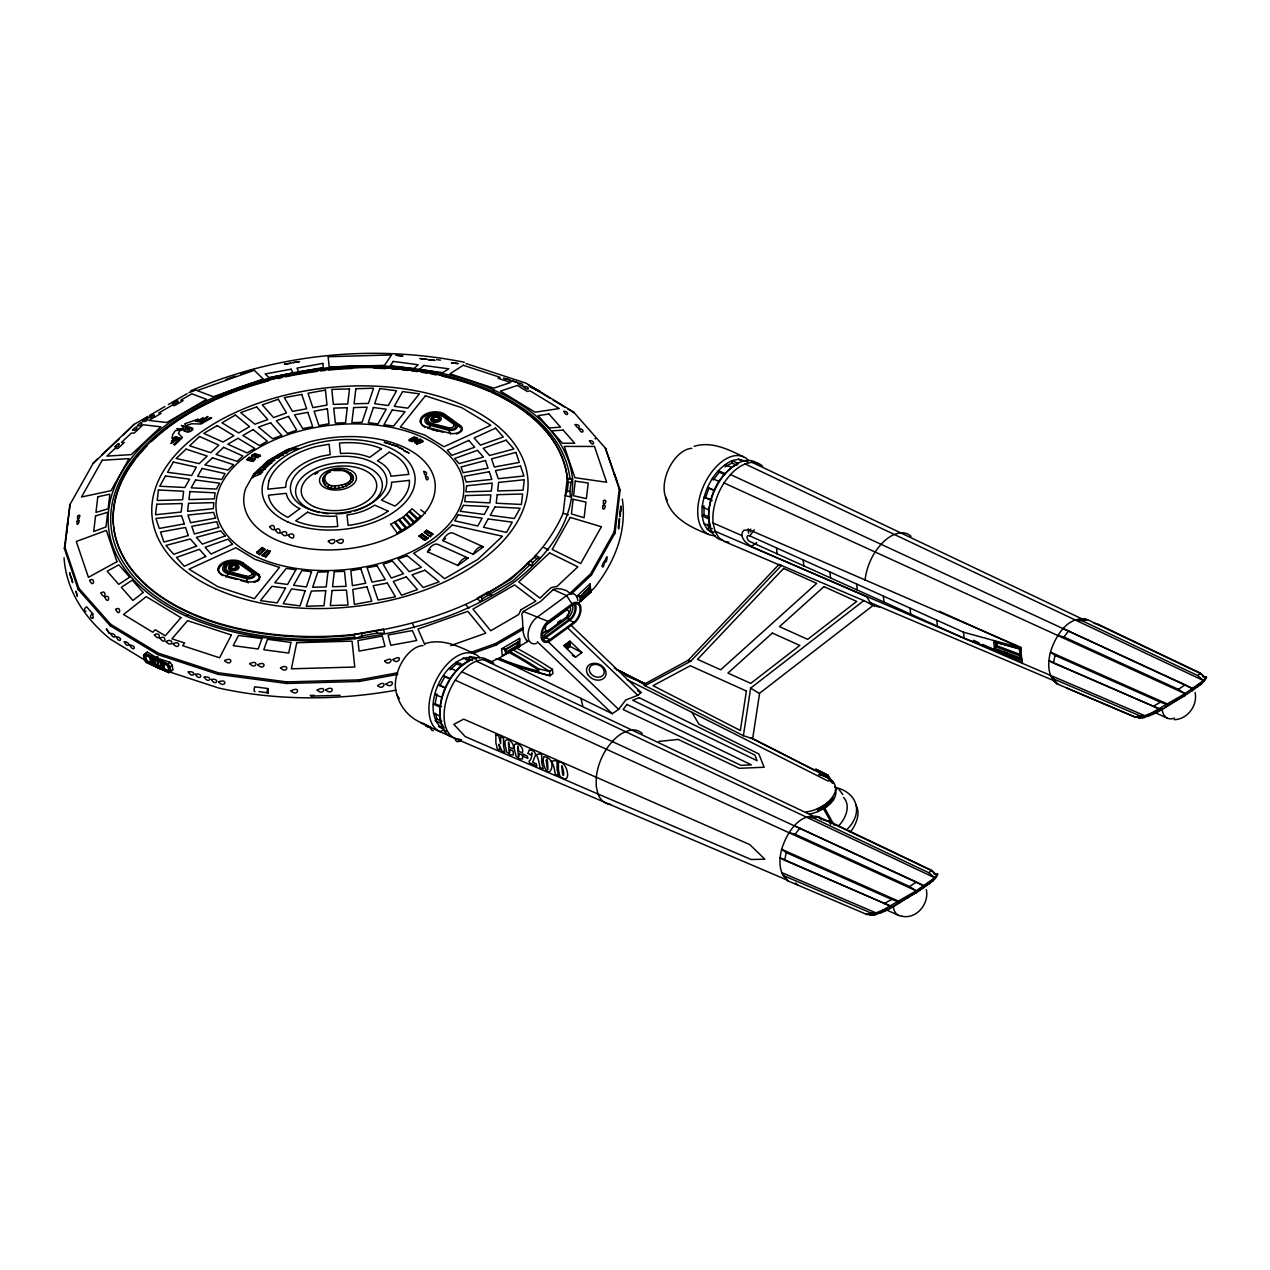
<?xml version="1.0" encoding="UTF-8"?>
<svg xmlns="http://www.w3.org/2000/svg" width="1270" height="1270" viewBox="0 0 1270 1270"><rect width="100%" height="100%" fill="white"/><g stroke="black" fill="none" stroke-linecap="round" stroke-linejoin="round"><path stroke-width="1.5" d="M446.707 731.599C415.385 715.359 443.675 651.859 475.758 657.542M463.137 657.86L469.662 660.813C449.77 670.766 438.912 694.341 439.912 716.026L433.372 713.073M703.929 523.526L710.47 526.463L708.708 518.827L702.167 515.874L704.009 514.842L704.024 505.889L702.183 506.92C701.469 516.366 702.929 528.05 712.232 532.924M708.708 518.827C707.707 497.142 718.55 473.567 738.457 463.613L731.933 460.661C714.454 469.09 704.723 488.363 702.183 506.92L708.723 509.857M725.011 466.931L731.917 463.042L731.933 460.661L738.584 459.232L747.824 461.82M412.178 441.547L417.576 438.801L414.02 437.642L409.051 440.531L412.178 441.547L409.067 439.753L414.02 436.864L417.592 438.023L412.036 441.007L410.305 440.452L414.195 438.182L416.274 438.864M286.766 683.482L286.798 681.911L218.265 672.767L158.163 653.097L110.601 624.237L78.803 588.137L64.96 547.275L70.009 504.428L64.357 548.513L78.232 589.486L110.109 625.665L157.798 654.621L218.059 674.338L286.766 683.482L359.267 681.45L397.827 674.386M419.1 536.226L421.989 533.94L428.053 538.385L424.799 540.274L419.1 536.226L421.989 533.94M424.799 540.274L419.132 535.591M414.798 441.96L417.243 444.214L414.798 441.96L420.195 439.198L423.021 440.912L417.29 443.595L415.925 442.77L420.148 440.611L421.783 441.611M420.195 439.198L414.766 442.706M424.291 532.241L430.324 536.718L432.784 533.797L426.403 530.257L424.291 532.241L430.324 536.718M426.403 530.257L432.737 534.448M65.008 542.909L65.23 545.036M66.469 530.59L66.675 532.876M67.58 525.161L67.358 523.049M334.931 488.251L335.169 485.87C371.618 482.933 335.058 455.724 322.866 478.377C322.596 500.84 374.078 480.346 343.932 470.281M335.169 485.87C325.771 487.489 319.738 474.932 330.359 471.71L329.486 472.154M563.166 513.255L567.293 478.171A228.124 133.128 -6 0 0 326.501 369.633A228.124 133.128 -6 0 0 113.538 525.875A228.124 133.128 -6 0 0 354.33 634.413L383.461 629.079L384.556 633.238L376.904 633.143L362.013 635.889L354.774 638.699A233.283 136.128 -6 0 1 108.553 527.701A233.283 136.128 -6 0 1 326.327 367.935A233.283 136.128 -6 0 1 572.548 478.933C574.294 522.589 547.116 555.99 514.667 581.803C467.185 614.378 411.496 631.444 354.774 638.699L354.33 634.413C434.451 623.173 527.828 593.344 563.166 513.255L568.325 514.81M567.293 490.982L568.325 482.203L567.293 478.171L572.548 478.933L570.96 482.584L569.897 491.553L570.436 496.872L565.229 495.713L567.293 490.982L569.897 491.553M570.214 592.995L590.629 573.786L614.204 531.876L619.252 489.014L605.409 448.151L620.109 490.093L615.045 533.067L591.407 575.088L571.214 594.074L566.372 590.582L561.848 589.137L556.689 588.486L553.228 589.582L540.528 601.52L523.399 611.457L521.7 614.14C523.954 623.094 520.541 634.667 527.748 641.461L498.031 658.701A280.749 163.83 -6 0 1 489.506 662.48M866.283 914.305L870.14 914.082L869.966 915.21C887.174 913.876 901.017 900.525 915.924 892.937L916.162 890.826L934.736 877.792L937.704 874.093L935.847 874.236M1066.768 688.086L1135.078 717.106L1138.936 716.883L1138.761 718.01C1155.97 716.677 1169.813 703.326 1184.719 695.738L1184.958 693.626L1203.531 680.593L1206.5 676.894L1204.643 677.037M218.059 674.338L218.265 672.767M1142.682 717.915L1142.825 716.899M873.76 604.949L759.603 693.245L752.65 738.711L743.379 735.711L750.649 688.118L863.806 600.599L875.062 606.187L870.22 602.615L866.791 596.805L751.348 546.529L745.347 541.909A10.398 5.223 47 0 1 741.839 535.527L713.105 523.018A42.545 24.432 -65.7 0 1 724.027 482.949C730.663 473.265 739.775 463.566 752.11 462.344A42.545 24.432 -65.7 0 1 762.556 466.185M610.267 462.296L610.219 461.47M65.897 535.369L66.151 536.639M439.928 707.057L433.387 704.12L435.166 703.739L436.975 694.071L435.197 694.452L441.738 697.405M465.979 659.702L469.313 658.987L469.789 656.431L476.329 659.368M892.508 906.843L784.733 860.282L786.178 852.583L781.669 849.297C786.368 833.596 799.481 811.736 818.769 816.88L931.307 870.553L937.324 875.3L932.815 881.062L915.924 892.937M1161.304 709.644L1053.528 663.083L1054.973 655.383L1050.465 652.097C1055.148 636.778 1067.546 615.458 1086.342 619.442M519.525 646.668L519.589 638.381L501.571 648.827L502.285 655.717L519.525 646.668L519.589 638.381M813.419 769.715L816.118 769.318L823.262 772.954L822.944 774.557L829.437 777.653L833.93 783.526M331.121 487.743L331.803 485.426M501.031 659.352L612.251 713.692L618.633 709.406L625.745 699.992L637.81 695.325L641.096 692.531L570.405 624.665M932.847 880.3L933.18 879.269M935.164 878.808L937.704 874.093M1184.719 695.738L1201.61 683.863L1206.5 676.894M110.109 625.665L110.601 624.237M705.58 497.554L712.105 500.491L703.993 497.253L705.58 497.554L709.057 487.855L707.469 487.553L713.994 490.49M531.622 565.848L532.813 562.578L537.051 558.594L540.099 557.863L535.559 555.371L534.781 557.339L527.272 563.166L531.622 565.848L527.272 563.166M922.877 888.365L923.798 885.809L916.416 881.999L794.369 825.738M1191.673 691.166L1192.593 688.61L1185.212 684.8L1063.165 628.539M78.232 589.486L78.803 588.137M147.399 417.338L147.796 416.449L134.112 424.386L101.886 454.708M134.112 424.386L123.539 434.848L123.984 433.927M64.357 548.513L64.96 547.275M327.771 486.648L328.866 484.457M928.624 884.317L930.132 881.364M1197.419 687.118L1198.928 684.165M1198.959 685.308L1201.864 682.498L1191.26 691.182M806.021 811.959C827.754 809.561 853.122 783.257 818.753 774.494L822.944 774.557L750.872 737.886M809.561 814.197C821.118 811.514 838.263 802.799 835.692 788.861M97.742 458.613L93.059 463.518L119.38 438.769M444.865 687.911L439.96 685.705L444.865 676.624L443.563 675.672L450.104 678.609M390.652 524.51L394.144 522.256L400.971 530.86L397.002 533.416L400.971 530.86M394.859 522.081L398.351 519.811L405.654 528.145L401.685 530.685L405.654 528.145M399.066 519.636L402.558 517.366L410.147 525.78M406.384 527.971L410.337 525.431M69.405 505.539L93.599 462.518M254.032 474.281L252.809 477.647L254.032 474.281L262.588 471.98M252.428 477.139L260.794 473.948L262.191 471.456M932.815 881.062L934.736 877.792L928.973 872.792L813.451 818.023L806.371 816.928M1201.61 683.863L1203.531 680.593L1197.769 675.592L1082.246 620.824L1075.166 619.728M1203.96 681.609L1206.119 678.101L1200.102 673.37L1087.549 619.681L1081.072 618.458L752.11 462.344M403.241 517.207L405.813 514.62L413.528 522.605M406.352 514.271L408.94 511.667L417.005 519.335M409.48 511.334L412.067 508.73L420.481 516.064M482.425 598.678L480.314 601.726L477.107 598.265L488.299 591.772L491.776 595.09L488.14 595.344L482.425 598.678L480.806 596.932M850.217 832.294C855.98 824.706 860.996 813.848 855.837 804.672M325.12 485.045L326.533 483.044M939.403 611.283L1020.604 647.89L1021.874 660.003L964.12 638.254L749.379 541.306A3.699 2.127 53.7 0 1 747.03 537.512A3.699 2.127 53.7 0 1 748.776 535.559L749.792 535.876L754.237 529.828M787.13 880.078L455.089 738.473A42.545 24.432 -65.7 0 1 455.231 680.149C461.867 670.465 470.979 660.765 483.314 659.543A42.545 24.432 -65.7 0 1 493.76 663.385M724.884 473.567L718.344 470.614L719.264 472.17L713.28 480.012L712.359 478.472L718.899 481.409M707.247 524.351L708.962 527.256L707.374 529.336L713.899 532.289M789.067 832.675L795.163 834.199L799.925 827.945M1057.862 635.476L1063.958 637L1068.721 630.745M838.946 825.548C845.566 818.436 851.122 806.021 843.613 797.465M847.598 828.834C863.33 813.054 857.853 792.385 834.93 787.257M820.102 772.906L821.134 771.716L828.135 775.287L829.437 777.653M265.827 556.974L270.399 551.228L267.256 550.196L262.096 555.196L265.827 556.974L269.367 553.117M257.461 580.85A7.636 4.461 -6 0 0 258.112 575.358L241.951 563.991L254.206 572.865A6.112 3.572 -6 0 1 253.698 577.247A6.112 3.572 -6 0 1 246.412 578.58L228.505 573.85L225.965 576.596L237.157 579.549M430.705 425.514L428.387 424.751A10.557 6.159 -6 0 1 427.482 416.1A10.557 6.159 -6 0 1 442.325 414.528L456.406 424.513A6.112 3.572 -6 0 1 455.898 428.911A6.112 3.572 -6 0 1 448.612 430.244L430.705 425.514L428.165 428.26L443.087 432.197M323.358 483.029L324.977 481.282M689.086 661.083L688.165 660.321L778.986 564.436L863.806 600.599M690.832 661.162L688.292 660.225L643.477 684.593L645.033 685.657L690.832 661.162L781.606 565.277M259.683 554.641L264.652 549.021L262.176 547.513L256.667 552.307L259.683 554.641L264.652 549.021M262.255 555.815L267.256 550.196M928.973 872.792L931.307 870.553M1197.769 675.592L1200.102 673.37M1199.578 685.086L1201.642 683.101M1019.429 648.589L1020.191 657.939L994.378 648.224L993.712 641.953L995.235 640.509M994.378 648.224L995.902 646.779L995.41 642.064M255.159 458.724L249.317 457.168L246.904 459.422L253.047 460.724L254.238 459.756L249.65 458.533L248.253 459.851L253.063 460.851L255.159 458.724L253.254 461.454L247.11 460.169L249.507 457.898L255.365 459.47M254.952 474.139L257.365 470.979L265.509 469.059M258.08 470.297L260.842 467.709L268.287 465.55L265.89 467.82L258.413 470.868M261.89 467.598L264.303 464.439L271.764 463.185M265.366 464.328L267.779 461.169L274.876 460.248M254.603 473.567L262.763 470.757L265.176 468.487M261.541 467.042L269.002 464.883L271.415 462.613M265.017 463.772L272.129 461.947L274.526 459.676M413.798 522.192L410.861 525.113L403.495 516.795M417.274 518.922L414.337 521.843L406.622 513.858M420.735 515.668L417.814 518.573L409.75 510.921M425.386 532.844L426.561 531.749L431.546 534.527L430.165 535.829M430.387 536.051L432.784 533.797M491.776 595.09L488.363 592.407L510.746 579.422L527.336 563.817M529.511 565.166L512.747 580.946L490.093 594.074M589.994 583.962L576.644 596.519L580.374 596.456L590.391 587.042L589.994 583.962L590.931 592.201L578.548 602.806M584.2 592.423L588.454 588.423L588.772 591.391L580.263 599.392L579.961 596.424M590.153 587.724L590.614 592.058L581.168 600.948L580.707 596.598L590.153 587.724L588.851 587.296L589.312 591.63L579.866 600.519M586.708 594.614L590.709 590.852L590.931 592.201M582.946 598.678L593.963 588.327A280.749 163.83 -6 0 0 622.316 499.094M229.378 572.961L230.41 571.992L247.221 576.294A3.937 2.302 -6 0 0 251.73 572.992L253.333 574.088A4.429 2.588 -6 0 1 248.269 577.786L227.298 572.278A8.874 5.175 -6 0 1 226.536 565.007A8.874 5.175 -6 0 1 239.014 563.689L252.793 573.468M431.578 424.625L432.61 423.64L449.421 427.942A3.937 2.302 -6 0 0 453.93 424.64L455.533 425.736A4.429 2.588 -6 0 1 450.469 429.45L429.498 423.942A8.874 5.175 -6 0 1 428.736 416.655A8.874 5.175 -6 0 1 441.214 415.353L442.849 416.338L441.198 415.401A7.89 4.604 -6 0 0 430.086 416.56A7.89 4.604 -6 0 0 430.768 423.037L432.61 423.64M450.024 669.846L456.692 663.781L456.232 661.749L462.756 664.686M435.594 713.375L436.912 719.106L435.134 720.725L441.674 723.662L444.246 728.028M566.991 615.601L568.198 614.489A5.651 3.238 -65.7 0 0 569.77 606.155M542.1 636.603L569.087 616.791A9.16 5.255 -65.7 0 0 571.627 603.25M541.369 637.667A9.16 5.255 -65.7 0 0 544.274 637.588L571.278 617.776A9.16 5.255 -65.7 0 0 573.802 604.234M542.353 639.35A10.684 6.128 -65.7 0 0 544.147 638.969L571.659 618.776A10.684 6.128 -65.7 0 0 574.611 602.98M573.818 622.268L575.675 620.586A10.684 6.128 -65.7 0 0 580.025 608.409A10.684 6.128 -65.7 0 0 573.929 603.917L546.402 624.11A10.684 6.128 -65.7 0 0 542.052 636.27A10.684 6.128 -65.7 0 0 548.148 640.778L573.818 622.268L569.801 620.458M256.858 552.926L262.176 547.513M322.58 480.758L324.294 479.282M930.783 882.285L916.353 892.397L894.207 905.542M186.563 616.283L188.262 615.045M492.839 391.589L494.538 390.35M143.526 654.971L147.431 652.145L157.385 658.178L169.942 662.289L172.323 665.369L172.784 669.798L168.783 672.687L146.272 662.543L143.986 659.4L143.526 654.971L145.336 653.669L168.005 664.004M143.97 655.352L144.685 659.193L146.685 661.94L168.561 672.147L146.399 662.146L144.399 659.4L143.97 655.352L145.844 654.018L167.719 664.21L169.72 666.972L170.148 671.005L169.72 666.972M145.209 656.415L147.034 660.892L150.622 662.845L146.748 661.098L145.209 656.415L146.463 655.51L150.336 657.257L150.908 662.638M146.463 655.51L150.066 657.463L150.622 662.845M151.638 658.257L153.432 664.591L161.719 668.655L162.766 667.893L161.242 661.368L152.686 657.511L151.638 658.257L152.194 663.464L153.432 664.591M152.606 658.638L152.813 663.464L153.035 658.336L154.035 658.781L154.638 664.464L154.035 658.781M154.638 664.464L153.352 664.21L161.369 667.829L161.592 662.702L161.798 667.512L160.639 667.163L160.099 661.448M152.749 658.543L161.052 661.956L157.75 660.384L158.274 665.353L160.623 666.417M162.766 667.893L162.211 662.702M163.497 663.527L167.656 665.067L169.196 669.75L167.37 665.274L163.497 663.527L164.052 668.909L167.942 670.655L169.196 669.75M160.639 667.163L154.972 664.21M167.719 664.21L169.942 662.289M164.052 668.909L163.766 663.321M168.783 672.687L170.593 671.401L170.132 666.972L172.323 665.369M167.942 670.655L164.338 668.703M427.53 551.815A11.144 6.398 -65.7 0 1 437.737 544.322L468.138 558.022L457.93 565.515L427.53 551.815L430.435 549.672M442.786 540.607A11.144 6.398 -65.7 0 1 453.009 533.114L483.41 546.83L473.202 554.323L442.786 540.607L445.706 538.48M548.084 621.379L571.944 603.869A12.049 6.921 -65.7 0 1 580.914 607.758A12.049 6.921 -65.7 0 1 573.992 623.316L550.132 640.826A12.049 6.921 -65.7 0 1 541.163 636.937A12.049 6.921 -65.7 0 1 548.084 621.379L523.399 611.457M541.464 633.619A5.651 3.238 -65.7 0 0 542.401 633.412L546.767 630.428M557.657 622.443L560.769 620.157M548.64 630.412L567.039 616.744A4.239 2.429 -65.7 0 0 568.769 611.918A4.239 2.429 -65.7 0 0 566.356 610.14L547.005 624.332A4.239 2.429 -65.7 0 0 545.274 629.158A4.239 2.429 -65.7 0 0 547.703 630.936L548.64 630.412L543.671 632.714M569.928 641.144L563.705 645.7L575.628 657.146L581.835 652.589L569.928 641.144L570.119 646.398L567.007 648.748L566.928 646.478L569.436 644.636M569.23 645.033L569.293 646.811L567.484 645.858L567.404 644.081L569.23 645.033L567.134 646.573L567.214 648.351M566.991 648.271L569.516 646.906L569.341 641.89L564.309 645.573L566.928 646.478M517.065 648.399A412.528 236.887 53.7 0 1 552.45 669.369L549.561 671.481L538.528 668.766A371.284 213.201 53.7 0 0 511.223 652.367M751.348 546.529L756.714 542.592M170.736 671.258L172.784 669.798M322.866 478.377L324.548 477.171M147.431 652.145L145.701 653.367M168.561 672.147L170.434 670.798M1063.958 637L1178.338 689.324L1185.212 684.8M795.163 834.199L909.542 886.524L916.416 881.999M333.55 470.567L344.9 470.535M1138.761 718.01L1151.604 712.946L1184.958 693.626L1178.338 689.324M1185.148 695.198L1164.479 707.501M869.966 915.21L882.809 910.146L916.162 890.826L909.542 886.524M324.183 476.044L325.707 475.123M149.495 415.465L164.894 406.543M168.307 404.558L187.103 393.652M251.619 455.47L254.857 453.596L260.318 455.39L257.635 457.787L251.619 455.47L257.477 457.041L260.318 455.39M251.793 456.232L255.032 454.342L260.493 456.136M268.78 461.216L272.367 458.359L279.035 457.74M273.463 458.502L277.066 455.644L283.242 455.295M287.163 452.247L281.749 452.914L277.876 455.168L287.449 452.85M282.845 453.057L286.448 450.199L291.655 450.421M268.494 460.613L278.749 457.121M273.177 457.883L279.559 456.66L282.956 454.692M282.575 452.438L287.988 451.771L291.37 449.802M424.831 539.639L428.069 537.75M471.202 652.256L495.395 643.636L522.954 627.65M473.535 653.097L495.935 645.128L523.176 629.317M501.571 648.827L505.476 649.335L518.986 641.493M505.174 651.796L504.873 648.906L505.904 649.526L518.652 642.128L519.097 646.478L518.081 645.858L517.62 641.509M518.081 645.858L505.333 653.24L506.365 653.875L505.904 649.526M507.206 652.875L515.398 648.113M1152.858 706.517L1160.494 702.199L1169.019 705.279M884.063 903.716L891.699 899.398L900.224 902.478M1163.003 708.342L1146.937 716.058M889.159 908.209L892.524 906.431M326.438 473.916L327.692 473.265M887.492 909.098L878.141 913.257M643.414 684.228L644.763 683.974L626.015 675.529M418.671 443.579L422.989 441.674M443.436 730.123L439.944 731.647A42.545 24.432 -65.7 0 1 437.293 678.053A42.545 24.432 -65.7 0 1 479.774 657.749M1167.717 704.12L1050.465 652.097C1047.702 662.734 1047.29 676.386 1056.894 683.8L1135.666 717.28L1139.619 715.708L1148.683 716.042M898.922 901.319L781.669 849.297C778.923 859.933 778.494 873.585 788.098 880.999L866.87 914.479L870.823 912.908L879.888 913.241M190.786 390.779C276.352 354.076 372.316 343.995 463.645 362.109L464.296 362.22M188.817 392.652L196.263 390.001M226.044 379.412L235.347 376.095M240.935 374.11L253.952 369.475M290.639 449.342L287.48 449.739L296.18 447.992L292.116 448.818M293.878 450.056L298.656 448.358M450.755 645.62L485.759 633.174L467.836 611.33L418.005 629.063L424.847 644.763M694.15 446.357C711.248 440.896 728.297 449.421 743.347 456.708M425.355 643.557C442.452 638.096 459.502 646.62 474.567 653.907M1082.246 620.824L1087.549 619.681M813.451 818.023L818.769 816.88M286.798 681.911L359.108 679.879L397.573 672.814M1174.321 719.693C1187.64 719.28 1197.88 705.263 1195.102 692.42M424.878 724.217L429.435 726.567M491.077 392.192A228.124 133.128 -6 0 1 567.357 478.822L572.548 478.933M658.812 741.442L678.212 739.426L739.283 768.318L764.143 767.255L758.857 753.951L698.976 724.186L691.848 712.327M289.29 450.263L292.322 449.358M1202.626 680.625L1204.309 680.498M310.245 695.42L314.182 695.309M310.959 696.135L340.169 695.309M1144.683 717.614L1135.666 717.28M875.887 914.813L866.87 914.479M830.945 780.939L827.675 780.891L627.348 679.767M426.006 725.535L426.498 726.17M436.594 359.616L440.5 360.14M1151.604 712.946L1154.366 713.311M258.985 691.626L268.319 692.864L267.859 688.546L254.794 686.8A2.683 0.826 -82.4 0 0 254.143 690.213A2.683 0.826 -82.4 0 0 255.016 691.452M882.809 910.146L885.571 910.511M568.325 482.203L570.96 482.584M713.105 523.018L714.994 531.209L718.677 537.432L723.884 541.274L779.907 565.166M723.884 541.274L728.678 542.179M876.554 606.457L879.523 607.012M396.827 694.245C400.161 707.787 410.94 719.725 424.228 723.709M421.037 723.122L455.089 738.473L459.883 739.378M902.399 916.305C916.781 919.242 929.465 903.303 926.306 889.619M873.141 604.917L871.029 604.457M1094.168 623.332L1097.677 624.046L1200.277 673.021L1203.182 675.688M823.611 820.182L828.881 821.245L931.481 870.22L934.387 872.887M426.514 725.757L427.577 726.027M430.149 727.504L431.133 727.646L430.546 727.059M431.133 727.853L428.895 727.139M758.968 693.214L750.649 688.118M527.748 641.461L526.494 640.35M427.8 427.418L450.247 433.356A8.112 4.731 -6 0 0 459.915 431.578A8.112 4.731 -6 0 0 460.597 425.767L445.23 414.639A13.668 7.969 -6 0 0 423.672 415.242A13.668 7.969 -6 0 0 427.8 427.418L427.911 428.514M431.657 429.498L437.261 430.974M225.6 575.77L248.047 581.692A8.112 4.731 -6 0 0 257.715 579.914A8.112 4.731 -6 0 0 258.397 574.103L243.03 562.975A13.668 7.969 -6 0 0 221.472 563.578A13.668 7.969 -6 0 0 225.6 575.77L225.711 576.85M240.887 580.533L248.364 582.501L246.428 578.58M257.667 457.232L253.095 456.009L254.968 454.914L259.239 456.327M749.792 535.876L963.485 632.206L1020.604 647.89M1017.556 648.065L996.902 642.398L997.268 645.858L1020.048 654.431M993.712 641.953L1019.254 648.954M346.885 471.233L348.25 471.63M496.11 658.543A371.284 213.201 53.7 0 0 538.924 672.592L550.005 675.735L552.894 673.624L552.45 669.369M427.339 725.868L428.228 726.25M429.8 727.504L426.593 726.313M465.963 363.522L526.066 383.191L573.627 412.067L606.234 449.12M589.312 591.63L590.614 592.058M579.406 596.17L580.707 596.598M267.414 550.815L270.399 551.228M262.096 555.196L265.668 556.355M230.41 571.992L228.568 571.389A7.89 4.604 -6 0 1 227.886 564.912A7.89 4.604 -6 0 1 238.998 563.737M228.505 573.85L226.203 573.103A10.557 6.159 -6 0 1 225.282 564.436A10.557 6.159 -6 0 1 240.125 562.88L242.776 564.261M444.151 415.639L460.296 427.022A7.636 4.461 -6 0 1 456.39 434.007M349.218 472.662L350.885 473.234M995.902 646.779L1019.874 655.796M428.45 726.424L427.133 725.964M870.22 602.615L1053.449 680.482L1057.751 683.657M427.926 726.218L426.656 725.741M427.561 726.646L425.99 726.027M741.839 535.527A10.398 6.795 59.9 0 1 744.125 530.193L749.602 529.971L1021.207 647.478L1021.016 656.542L1022.604 663.448L1145.365 715.947M1050.417 675.338L1054.148 679.164L1139.619 715.708M876.57 913.146L781.621 872.538L788.098 880.999M785.352 876.363L870.823 912.908M714.994 531.209L1022.604 663.448M350.774 474.424L352.663 475.234M1159.24 708.914L1048.877 660.638L1053.528 663.083M890.445 906.113L780.082 857.837L784.733 860.282M1054.973 655.383L1160.494 702.199M786.178 852.583L891.699 899.398M738.584 459.232L743.49 461.439M731.917 463.042L736.822 465.249M725.027 464.55L731.552 467.487M529.368 386.286L539.766 390.985M719.264 472.17L724.154 474.377M531.114 387.525L539.639 391.366L535.94 390.033M710.676 488.585L713.946 490.061M1154.351 712.311L1167.559 718.264M704.009 514.842L708.898 517.049M1003.824 651.859L1021.874 660.003M973.566 640.334L978.995 642.779M982.599 644.414L1022.35 662.337M708.962 527.256L712.232 528.733M708.739 534.448C690.928 527.59 670.068 517.668 665.623 497.046M553.228 589.582L566.611 595.614A15.05 8.636 -65.7 0 1 577.818 600.472M567.436 618.299L569.611 619.284M543.814 635.635L545.989 636.619M546.052 637.889L550.069 639.699M624.11 674.227L644.906 683.593M639.381 681.879L644.493 684.181M822.944 775.367L827.881 777.748M832.469 783.288L828.627 778.256L830.548 780.78M469.313 658.987L472.583 660.463M456.692 663.781L461.597 665.988M449.548 667.814L456.089 670.766M444.865 676.624L449.755 678.831M445.198 687.689L438.674 684.752L439.96 685.705M435.166 703.739L441.69 706.676M885.555 909.51L898.763 915.464M436.912 719.106L441.817 721.328M438.579 726.535L443.468 728.742M724.027 482.949L1184.958 693.626M455.231 680.149L916.162 890.826M730.44 474.551L1192.593 688.61M461.645 671.751L923.798 885.809M744.982 463.883L1203.531 680.593M476.186 661.083L934.736 877.792M483.314 659.543L812.276 815.657M1202.531 676.402L1206.119 678.101M933.752 873.601L937.324 875.3M624.729 673.433L616.633 669.56L645.017 684.006M816.118 769.318L821.134 771.716M823.262 772.954L828.135 775.287M637.619 690.832L641.096 692.531M543.862 547.561L548.592 549.894M614.267 668.099L645.843 684.181M753.221 738.854L814.816 770.223M645.033 685.657L743.379 735.711M570.119 646.398L581.835 652.589M572.278 655.368L575.628 657.146M534.781 557.339L537.051 558.594M351.441 476.425L353.425 477.52M528.32 384.985L549.688 397.97M552.974 399.955L564.483 406.94M567.785 408.94L574.357 412.94L573.627 412.067M444.976 415.925L442.69 414.544A13.192 7.699 -6 0 0 424.148 416.481A13.192 7.699 -6 0 0 425.275 427.307M262.366 548.148L264.843 549.656M263.7 549.846L262.334 549.005L258.032 552.767L259.667 553.752M256.667 552.307L259.493 554.022M145.225 660.321L110.347 639.159A280.749 163.83 -6 0 1 64.056 557.768M150.162 663.321L158.274 668.242L218.821 688.054A280.749 163.83 -6 0 0 396.034 690.166M530.638 561.245L532.813 562.578M421.957 534.575L428.053 538.385M456.406 424.513L460.296 427.022M254.206 572.865L258.096 575.358M351.203 478.52L353.155 479.901M420.386 422.354A13.668 7.969 -6 0 1 429.657 413.639A13.668 7.969 -6 0 1 445.341 415.719L460.708 426.847A8.112 4.731 -6 0 1 461.2 431.546M442.643 416.274L454.993 425.132M218.186 570.69A13.668 7.969 -6 0 1 227.457 561.975A13.668 7.969 -6 0 1 243.141 564.055L258.508 575.183A8.112 4.731 -6 0 1 259.842 577.421M420.751 509.841L425.275 513.144M817.547 816.642L821.849 819.817M795.48 882.983L797.973 885.285M350.044 480.568L351.838 482.235M486.41 593.693L488.14 595.344M567.118 627.459L637.81 695.325M547.926 641.54L618.633 709.406M537.321 641.747L612.251 713.692M92.726 613.743A2.683 2.016 -41.4 0 0 90.551 616.76A2.683 2.016 -41.4 0 0 93.186 618.061L92.726 613.743L86.662 606.854A2.683 2.016 -41.4 0 0 85.884 611.33M399.272 519.271L406.575 527.606M465.899 604.758L468.868 608.378M348.059 482.441L349.583 484.362M619.252 489.014L620.109 490.093M395.065 521.716L401.891 530.336M838.994 789.511L842.82 794.512M834.93 786.559L836.93 789.162M167.846 663.829L170.132 666.972M160.972 661.575L161.941 662.908M390.842 524.161L397.192 533.051M824.278 807.244L834.168 825.23M823.071 808.117L831.755 823.166M614.204 531.876L615.045 533.067M571.944 603.869L566.611 595.614L536.781 617.49A15.05 8.636 -65.7 0 0 528.034 635.286A15.05 8.636 -65.7 0 0 536.718 643.287M448.389 427.815L449.31 429.292M246.19 576.151L247.11 577.644M590.629 573.786L591.407 575.088M1054.148 679.164L1056.894 683.8M828.881 821.245L830.707 824.341M345.376 483.997L346.535 486.124M448.612 430.244L450.564 434.165M412.575 623.729L414.337 627.777M615.712 477.06L615.934 479.187M616.744 481.584L616.601 479.695M170.116 671.068L170.561 672.259M495.395 643.636L495.935 645.128M342.186 485.124L342.916 487.41M1176.48 698.913L1177.004 700.548M907.685 896.112L908.209 897.747M614.902 474.662L615.109 475.504M614.315 474.393L614.045 473.218M609.314 459.692L608.949 457.883M376.349 631.063L376.904 633.143M580.93 698.389L582.739 705.882M440.341 717.931L441.23 721.757M963.485 632.206L964.12 638.254M936.784 620.157L937.419 626.221M910.066 608.124L910.701 614.172M883.349 596.074L883.984 602.139M856.647 584.041L857.282 590.09M829.929 571.992L830.564 578.04M832.787 797.369L833.12 800.465M803.211 559.959L803.846 566.007M826.484 803.561L826.818 806.656M817.547 808.561L817.864 811.657M776.51 547.91L777.145 553.958M580.374 596.456L580.93 601.631M538.528 668.766L538.924 672.592M517.065 642.556L517.366 645.541L505.889 652.193L505.587 649.224M505.476 649.335L506.016 654.51M460.597 425.767L460.708 426.847M445.23 414.639L445.341 415.719M361.775 633.746L362.013 635.889M338.709 485.775L338.947 488.14M359.108 679.879L359.267 681.45M258.397 574.103L258.508 575.183M248.047 581.692L248.158 582.771M243.03 562.975L243.141 564.055M157.385 659.892L157.988 665.559M567.198 644.509L567.245 645.747M354.616 637.207A230.711 134.62 -6 0 1 111.109 527.431A230.711 134.62 -6 0 1 326.485 369.427A230.711 134.62 -6 0 1 569.992 479.203M354.394 635.063A228.124 133.128 -6 0 1 113.602 526.51M113.427 524.605A228.124 133.128 -6 0 1 135.747 458.772M137.033 457.121A228.124 133.128 -6 0 1 147.082 445.833M151.289 441.674A228.124 133.128 -6 0 1 214.995 399.939M216.694 399.161A228.124 133.128 -6 0 1 268.319 380.952M277.733 378.587A228.124 133.128 -6 0 1 281.543 377.698M285.401 376.857A228.124 133.128 -6 0 1 316.754 371.427M320.675 370.935A228.124 133.128 -6 0 1 324.612 370.491M328.533 370.078A228.124 133.128 -6 0 1 352.314 368.427M374.11 368.205A228.124 133.128 -6 0 1 385.762 368.617M391.731 368.967A228.124 133.128 -6 0 1 397.685 369.411M401.653 369.776A228.124 133.128 -6 0 1 407.591 370.38M411.512 370.856A228.124 133.128 -6 0 1 417.37 371.634M421.243 372.205A228.124 133.128 -6 0 1 426.99 373.142M430.768 373.824A228.124 133.128 -6 0 1 436.372 374.92M441.865 376.095A228.124 133.128 -6 0 1 489.426 391.462M183.277 427.911A2.365 1.111 -12.5 0 0 183.832 427.307A2.413 1.127 -12.5 0 0 183.499 426.498C177.244 424.402 186.309 425.863 185.833 427.879A4.572 2.222 -11.6 0 1 189.246 427.053L192.611 428.18A4.588 2.397 -9.6 0 1 192.357 430.054L190.754 431.228A4.588 2.461 -10.8 0 1 187.341 432.038L183.975 430.911A4.572 2.318 -13.4 0 1 184.245 429.054L176.847 428.689L180.451 428.736A2.413 1.191 -14.7 0 0 182.229 428.482A2.365 1.159 -14.7 0 0 183.245 427.942M594.931 438.579A2.683 2.016 -41.4 0 1 595.36 438.896M268.319 692.864A2.683 0.826 -82.4 0 1 267.224 692.245A2.683 0.826 -82.4 0 1 267.859 688.546M319.627 512.461A43.529 25.4 -6 0 1 306.07 473.98A43.529 25.4 -6 0 1 374.428 471.186A43.529 25.4 -6 0 1 354.505 511.048M350.949 511.985A43.529 25.4 -6 0 1 335.963 513.953M328.501 513.778A43.529 25.4 -6 0 1 323.072 513.128M1174.417 718.09A21.574 12.382 -65.7 0 1 1162.082 709.009M722.662 540.274A42.545 24.432 -65.7 0 1 715.058 489.458A42.545 24.432 -65.7 0 1 758.238 464.248M715.137 535.638A42.545 24.432 -65.7 0 1 703.628 485.854A42.545 24.432 -65.7 0 1 748.57 460.55M748.681 533.114A10.255 5.89 53.7 0 1 748.236 528.828M750.268 531.797A7.477 4.286 53.7 0 1 750.697 529.114M865.06 580.263A39.592 22.733 -65.7 0 1 875.189 551.91C881.364 542.909 889.857 533.876 901.335 532.733A39.592 22.733 -65.7 0 1 911.034 536.305M667.226 500.158A30.083 17.272 -65.7 0 1 668.83 468.614A30.083 17.272 -65.7 0 1 691.864 448.358M399.415 698.659A30.083 17.272 -65.7 0 1 399.494 667.004A30.083 17.272 -65.7 0 1 423.069 645.557M450.786 736.536A42.545 24.432 -65.7 0 1 448.135 682.942A42.545 24.432 -65.7 0 1 490.617 662.638M433.403 730.599A6.985 4 -65.7 0 1 430.482 727.377M610.664 804.45A39.592 22.733 -65.7 0 1 597.995 794.004L465.28 736.648L453.85 724.36L463.661 719.122L749.76 844.582L764.842 859.187L751.205 859.52L597.995 794.004L596.233 786.384L596.265 777.462A39.592 22.733 -65.7 0 1 606.393 749.109C612.569 740.108 621.062 731.075 632.539 729.933A39.592 22.733 -65.7 0 1 642.239 733.504M461.486 739.664A6.985 4 -65.7 0 1 455.089 738.473M902.002 916.083A21.574 12.382 -65.7 0 1 893.286 906.208M259.683 578.675A8.112 4.731 -6 0 1 257.826 581.009M255.969 581.708A7.636 4.461 -6 0 1 254.19 582.343M223.076 575.659A13.192 7.699 -6 0 1 221.948 564.832A13.192 7.699 -6 0 1 240.49 562.88M235.569 568.611A3.334 1.937 -6 0 1 230.457 567.626A3.334 1.937 -6 0 1 234.68 565.182A3.334 1.937 -6 0 1 236.22 568.23M473.202 554.323A11.144 6.398 -65.7 0 1 483.41 546.83M457.93 565.515A11.144 6.398 -65.7 0 1 468.138 558.022M514.175 650.526A412.528 236.887 53.7 0 1 549.561 671.481L550.005 675.735A412.528 236.887 53.7 0 1 522.335 667.639M520.684 667.067A412.528 236.887 53.7 0 1 510.762 663.432M505.778 661.48A412.528 236.887 53.7 0 1 500.777 659.447M508.222 652.05A369.554 212.201 53.7 0 1 533.892 667.115L537.353 669.338L537.512 670.846L534.194 670.02A369.554 212.201 53.7 0 1 498.904 658.336M110.601 633.412C114.252 641.493 118.316 633.778 110.601 633.412M116.189 636.81C119.84 644.89 123.904 637.159 116.189 636.81M124.317 641.763C127.968 649.843 132.032 642.128 124.317 641.763M129.905 645.16C133.556 653.24 137.62 645.509 129.905 645.16M495.871 734.695L495.856 742.664L497.284 748.856L500.158 750.11L498.792 744.204L501.952 750.887L504.952 752.205L503.523 745.998L503.539 738.029L500.666 736.775L500.65 743.633L498.745 735.933L495.871 734.695M504.809 743.966L506.825 752.205L510.413 754.824L513.366 754.92L513.159 751.078L509.714 749.586C509.794 762.873 507.016 730.155 509.492 747.268L512.937 748.76C516.096 742.934 504.047 734.743 504.809 743.966M514.064 747.998L516.096 756.237L519.668 758.857L522.621 758.952L522.414 755.11L518.986 753.618C518.716 766.588 516.461 734.25 518.747 751.3L522.192 752.792C525.351 746.966 513.302 738.775 514.064 747.998M523.034 754.205L523.494 756.491L527.828 758.38L527.367 756.094L523.034 754.205M528.098 753.364L531.066 755.206C532.654 747.744 532.447 759.666 529.098 761.047L529.526 762.905L536.781 766.064L536.273 763.841L532.654 762.27L535.591 754.856A4.207 2.746 59.9 0 0 533.416 751.03L529.304 749.776L528.098 753.364M536.162 754.682C538.274 758.015 539.242 762.476 539.861 767.397L543.147 768.842L541.718 762.635L541.734 754.666L539.798 753.824L536.162 754.682M543.004 760.381C547.148 787.59 560.435 758.444 543.798 756.634L543.004 760.381M546.306 760.539C548.672 785.368 547.957 752.126 546.306 760.539M551.497 761.365C553.609 764.699 554.561 769.16 555.181 774.081L558.482 775.51L557.054 769.318L557.07 761.349L555.133 760.508L551.497 761.365M558.451 761.952L558.435 769.922L559.864 776.113C572.643 787.225 567.801 760.587 558.451 761.952M561.88 766.048C562.642 783.066 565.452 773.128 561.88 766.048M156.94 656.542L158.004 657.415L156.94 656.542M618.411 526.986C618.982 534.797 619.22 515.969 618.411 526.986M618.998 521.954C619.538 529.765 619.839 511 618.998 521.954M619.855 514.604C620.427 522.399 620.665 503.571 619.855 514.604M620.458 509.572C621.046 517.398 621.236 498.634 620.458 509.572M188.214 671.957C193.151 679.99 197.596 670.227 188.214 671.957M195.278 674.275C200.2 682.292 204.645 672.528 195.278 674.275M204.184 677.148C209.121 685.181 213.566 675.418 204.184 677.148M211.249 679.466C216.17 687.483 220.615 677.72 211.249 679.466M602.202 565.912C603.504 571.675 606.25 553.879 602.202 565.912M604.964 560.991C606.25 566.753 609.044 549.037 604.964 560.991M218.63 681.784C224.615 689.372 228.949 678.005 218.63 681.784M377.587 685.657C384.461 691.626 387.715 678.243 377.587 685.657M385.937 684.133C392.811 690.086 396.065 676.704 385.937 684.133M291.02 690.864C297.688 697.722 301.593 685.165 291.02 690.864M317.183 690.039C323.866 696.897 327.755 684.355 317.183 690.039M325.676 689.8C332.343 696.658 336.248 684.117 325.676 689.8M269.732 526.717C275.955 535.813 276.13 521.208 269.732 526.717M275.32 530.114C281.543 539.194 281.718 524.589 275.32 530.114M281.13 532.956C288.131 541.512 289.163 527.336 281.13 532.956M288.179 535.273C295.18 543.814 296.227 529.638 288.179 535.273M77.041 521.287C76.025 530.146 82.391 516.525 77.041 521.287M77.629 516.255C76.581 525.161 83.058 511.397 77.629 516.255M95.552 515.874L93.726 531.479L105.981 526.955L107.712 512.318L95.552 515.874M97.806 496.76L95.964 512.366L108.125 508.81L109.855 494.173L97.806 496.76M156.75 504.238L155.527 514.731L181.181 512.048L182.181 503.523L156.75 504.238M158.432 489.982L157.194 500.475L182.626 499.777L183.626 491.252L158.432 489.982M188.516 503.349L187.579 511.365L213.233 508.667L213.931 502.634L188.516 503.349M189.897 491.569L188.96 499.586L214.376 498.872L215.09 492.839L189.897 491.569M268.732 481.267L267.795 489.188L285.655 487.299L286.274 482.14A53.594 31.274 -6 0 1 321.643 456.184L330.216 454.612L329.12 444.198L315.96 446.611A71.564 41.751 -6 0 0 268.732 481.267M325.755 590.661L323.977 605.726L306.26 606.219L311.388 591.058L325.755 590.661M327.962 571.833L326.199 586.899L312.658 587.28L317.786 572.119L327.962 571.833M347.281 407.733L345.519 422.799L335.328 423.085L333.756 408.114L347.281 407.733M349.504 388.906L347.726 403.971L333.359 404.384L331.787 389.414L349.504 388.906M332.089 590.486L330.327 605.552L348.028 605.044L346.456 590.074L332.089 590.486M334.312 571.659L332.534 586.724L346.075 586.343L344.503 571.373L334.312 571.659M353.631 407.559L351.853 422.624L362.045 422.339L367.157 407.178L353.631 407.559M355.838 388.731L354.076 403.796L368.443 403.4L373.555 388.239L355.838 388.731M465.439 495.586L464.725 501.618L489.918 502.888L490.855 494.871L465.439 495.586M466.598 485.791L465.884 491.823L491.3 491.109L492.252 483.092L466.598 485.791M497.205 494.697L496.205 503.206L521.383 504.476L522.621 493.982L497.205 494.697M498.65 482.409L497.649 490.934L523.065 490.22L524.304 479.727L498.65 482.409M573.135 499.269L571.405 513.905L584.121 517.731L585.962 502.11L573.135 499.269M575.262 481.124L573.548 495.76L586.375 498.618L588.2 482.997L575.262 481.124M602.901 505.603C601.535 514.509 608.917 503.523 602.901 505.603M603.488 500.586C602.139 509.476 609.505 498.491 603.488 500.586M187.214 429.546L189.389 429.292L187.214 429.546M746.395 691.023L740.362 730.488L653.034 685.673L690.293 665.734L746.395 691.023M328.327 541.226C334.185 548.989 339.519 534.829 328.327 541.226M336.804 540.988C342.678 548.751 348.012 534.591 336.804 540.988M106.458 628.983L109.363 633.412L106.458 628.983M69.707 572.786L70.993 577.739L69.739 572.77M71.326 577.58L72.612 582.533L71.326 577.58M76.025 591.375L77.327 596.344L76.073 591.36M171.053 443.468L179.229 437.721L180.372 438.086L173.561 444.564L174.8 445.008L182.451 437.578L178.451 433.467L179.641 430.863L182.261 429.879L175.403 430.609L172.688 434.594L171.974 438.404L175.847 436.642L171.482 441.15L176.975 436.991L178.102 437.34L171.053 443.468M166.021 641.509C172.688 649.303 174.53 636.857 166.021 641.509M173.069 643.811C179.737 651.605 181.578 639.159 173.069 643.811M154.4 634.825C160.306 643.303 161.465 630.38 154.4 634.825M159.988 638.223C165.894 646.7 167.053 633.762 159.988 638.223M224.584 660.575C231.124 667.782 234.617 655.574 224.584 660.575M249.682 663.654C256.222 670.862 259.731 658.638 249.682 663.654M257.731 664.718C264.271 671.925 267.779 659.717 257.731 664.718M280.479 667.766C287.02 674.973 290.512 662.765 280.479 667.766M290.941 642.429L288.75 653.082L263.779 649.748L267.51 639.302L290.941 642.429M296.735 642.715L291.386 668.814L354.774 667.036L352.06 641.159L296.735 642.715M89.63 580.406C93.869 589.55 95.71 575.993 89.63 580.406M101.028 592.931C105.267 602.075 107.109 588.534 101.028 592.931M104.759 597.17C108.998 606.314 110.839 592.772 104.759 597.17M115.729 609.378C119.967 618.522 121.809 604.98 115.729 609.378M384.635 661.13C389.827 667.782 396.018 654.463 384.635 661.13M392.986 659.606C398.177 666.258 404.368 652.923 392.986 659.606M305.149 590.74L300.037 605.901L283.242 603.663L291.528 588.931L305.149 590.74M311.547 571.802L306.435 586.962L293.608 585.264L301.895 570.516L311.547 571.802M373.396 407.495L368.268 422.656L377.92 423.942L386.223 409.194L373.396 407.495M379.793 388.556L374.666 403.717L388.287 405.527L396.573 390.795L379.793 388.556M261.922 638.556L258.175 649.002L233.204 645.668L238.506 635.444L261.922 638.556M924.862 885.73L924.576 886.508L928.211 883.364L924.862 885.73M1193.657 688.53L1193.371 689.308L1197.007 686.165L1193.657 688.53M423.847 471.408C424.894 479.425 429.403 471.853 423.847 471.408M425.466 476.202C426.514 484.219 431.022 476.663 425.466 476.202M563.88 411.417C567.23 418.656 570.167 411.242 564.039 411.305M575.199 424.609C579.263 432.371 581.803 423.831 575.199 424.609M578.929 428.847C582.993 436.61 585.533 428.069 578.929 428.847M589.486 440.833C593.55 448.596 596.106 440.039 589.486 440.833M114.903 446.659C119.062 448.866 122.158 438.61 114.903 446.659M132.715 430.038C136.827 432.229 139.875 422.069 132.715 430.038M137.477 425.561C141.668 427.752 144.828 417.433 137.477 425.561M187.23 425.291L186.547 426.736L184.642 423.831L198.231 419.148L195.453 421.1L196.58 421.434L203.248 417.846L197.707 421.767C203.47 420.211 216.44 410.178 199.977 422.497L201.105 422.878L210.407 417.528L211.63 417.973L200.898 424.037L191.707 423.751L187.23 425.291M517.811 383.159C523.827 389.525 524.923 382.413 517.811 383.159M523.383 386.54C529.384 392.922 530.495 385.794 523.383 386.54M930.624 881.602L930.164 882.507L933.069 879.697L930.624 881.602M231.362 635L219.583 657.781L182.674 645.7L184.547 642.953L171.942 638.826L187.563 620.665L231.362 635M315.103 473.964L317.69 472.472L315.103 473.964M142.716 421.18C147.304 423.085 151.892 414.353 142.716 421.18M149.13 417.465C153.686 419.386 158.131 410.766 149.13 417.465M172.895 403.59C177.435 405.511 181.975 396.811 172.895 403.59M102.187 460.264L81.518 496.999L111.03 490.68L129.08 458.613L102.187 460.264M165.481 475.964L159.702 486.235L184.88 487.505L189.579 479.171L165.481 475.964M173.323 462.026L167.545 472.297L191.643 475.504L196.326 467.169L173.323 462.026M195.58 479.981L191.167 487.823L216.36 489.093L219.678 483.187L195.58 479.981M202.073 468.455L197.66 476.298L221.742 479.504L225.076 473.599L202.073 468.455M253.778 474.059L245.65 488.521A96.107 56.086 -6 0 0 336.994 549.704A96.107 56.086 -6 0 0 434.197 478.393A96.107 56.086 -6 0 0 309.086 441.976L286.623 449.977L267.764 460.915L253.778 474.059M285.528 588.137L277.225 602.869L260.445 600.631L271.907 586.311L285.528 588.137M295.878 569.722L287.591 584.454L274.764 582.755L286.226 568.436L295.878 569.722M392.224 410.004L383.937 424.736L393.589 426.022L405.051 411.718L392.224 410.004M402.59 391.589L394.303 406.321L407.908 408.146L419.386 393.827L402.59 391.589M458.073 514.953L454.755 520.859L477.758 526.002L482.171 518.16L458.073 514.953M463.471 505.365L460.137 511.27L484.235 514.477L488.648 506.635L463.471 505.365M488.172 518.954L483.489 527.288L506.492 532.432L512.27 522.16L488.172 518.954M494.935 506.952L490.252 515.287L514.334 518.493L520.113 508.222L494.935 506.952M570.23 517.398L552.18 549.466L580.707 563.515L601.393 526.764L570.23 517.398M503.714 378.301L509.794 379.841L503.714 378.301M510.762 380.603L516.842 382.159L510.762 380.603M520.859 609.822L518.7 614.521L490.712 630.761L472.964 609.108L514.62 584.93L535.861 601.123L520.859 609.822M396.161 355.267L402.733 356.029L396.161 355.267M420.148 358.553L426.72 359.315L420.148 358.553M428.196 359.632L434.769 360.394L428.196 359.632M451.501 362.791L458.073 363.553L451.501 362.791M391.509 354.949L384.524 365.363L329.2 366.919L328.136 356.727L391.509 354.949M393.176 361.41L390.319 365.649L413.734 368.776L418.147 364.728L393.176 361.41M284.448 364.188L291.116 363.172L284.448 364.188M292.798 362.648L299.482 361.632L292.798 362.648M398.081 446.992L403.32 449.596L398.081 446.992M403.654 450.39L408.892 452.977L403.654 450.39M626.951 704.421L623.094 709.533L741.013 765.334L751.395 764.889L626.951 704.421M279.479 567.404L254.429 598.662L217.932 586.724L189.039 569.182L235.855 547.735L255.127 559.435L279.479 567.404M425.386 395.795L400.352 427.053L424.704 435.023L443.96 446.722L490.776 425.275L461.883 407.733L425.386 395.795M180.911 617.664L165.291 635.825L155.305 629.777L152.749 632.222L123.555 614.489L146.24 596.63L180.911 617.664M269.319 552.164L265.605 556.181L263.541 555.498L267.589 551.593L269.319 552.164M783.59 568.452L697.516 659.352L720.677 669.798L816.673 583.375L783.59 568.452M832.39 798.544L827.04 803.815L827.215 805.482L832.564 800.211L832.39 798.544M115.046 448.453L106.902 456.105L131.302 454.612L160.845 426.831L143.113 424.751L134.207 433.118L131.397 433.07L121.428 442.436L124.254 442.5L117.872 448.5L115.046 448.453M186.087 449.135L176.165 458.486L199.168 463.629L207.216 456.057L186.087 449.135M199.565 436.467L189.643 445.802L210.772 452.707L218.821 445.135L199.565 436.467M212.487 457.787L204.899 464.915L227.901 470.075L233.616 464.693L212.487 457.787M223.631 447.31L216.043 454.438L237.172 461.359L242.872 455.978L223.631 447.31M452.199 525.002L435.785 540.448L413.623 553.307L444.611 578.675L477.837 559.403L502.444 536.242L452.199 525.002M549.592 552.894L518.716 581.93L539.956 598.106L551.069 587.661L557.133 586.327L577.866 566.817L549.592 552.894M423.751 365.474L419.338 369.522L442.754 372.634L448.723 368.808L423.751 365.474M772.366 633.063L727.932 673.068L750.776 683.371L799.814 645.446L772.366 633.063M823.944 586.645L779.51 626.65L807.688 639.35L856.726 601.424L823.944 586.645M143.145 592.455L132.937 600.472L121.364 587.327L132.27 580.12L143.145 592.455M384.381 442.309L390.43 444.087L384.381 442.309M391.446 444.611L397.478 446.389L391.446 444.611M299.799 508.667L287.941 517.366A61.547 35.925 -6 0 1 268.43 495.205L286.29 493.331A43.593 25.448 -6 0 0 299.799 508.667M381.508 448.707L369.665 457.406A43.593 25.448 -6 0 0 340.535 453.533L339.439 443.103A61.547 35.925 -6 0 1 381.508 448.707M307.546 512.159L295.688 520.859A61.547 35.925 -6 0 0 337.772 526.463L336.677 516.033A43.593 25.448 -6 0 1 307.546 512.159M389.255 452.199L377.412 460.899A43.593 25.448 -6 0 1 390.906 476.234L408.781 474.361A61.547 35.925 -6 0 0 389.255 452.199M129.683 577.167L118.761 584.375L107.188 571.23L118.824 564.832L129.683 577.167M463.248 365.268L449.961 373.793L493.776 388.144L510.699 382.429L498.094 378.301L500.158 377.349L463.248 365.268M172.228 405.178L158.782 412.972L160.988 413.48L148.987 420.449L166.735 422.513L206.597 399.383L191.833 393.795L180.832 400.177L183.055 400.685L174.434 405.686L172.228 405.178M217.186 425.593L203.787 433.372L223.028 442.055L233.902 435.737L217.186 425.593M235.379 415.036L221.98 422.815L238.697 432.959L249.571 426.656L235.379 415.036M238.077 438.277L227.838 444.214L247.094 452.898L254.794 448.421L238.077 438.277M253.111 429.546L242.872 435.499L259.588 445.643L267.303 441.166L253.111 429.546M421.957 535.369L420.386 536.273L424.847 539.448L426.72 538.353L421.957 535.369M825.897 804.64L818.277 808.895L818.451 810.577L826.072 806.323L825.897 804.64M116.935 561.673L88.408 577.326L76.279 541.496L106.347 530.4L116.935 561.673M205.724 556.482L184.293 566.309L176.498 557.451L199.406 549.307L205.724 556.482M232.489 544.211L211.058 554.038L205.121 547.275L228.013 539.131L232.489 544.211M468.757 440.42L447.326 450.247L451.803 455.327L474.71 447.183L468.757 440.42M495.538 428.165L474.107 437.975L480.425 445.151L503.317 437.007L495.538 428.165M639.223 697.69L632.666 700.23L757.111 760.698L754.904 755.142L639.223 697.69M254.254 370.284L197.152 390.604L213.408 396.748L263.255 379.016L254.254 370.284M256.635 406.924L240.681 412.607L254.873 424.228L267.811 419.624L256.635 406.924M278.305 399.224L262.35 404.892L273.526 417.592L286.464 412.972L278.305 399.224M270.605 422.783L258.413 427.117L272.606 438.737L281.781 435.467L270.605 422.783M288.512 416.417L276.32 420.751L287.48 433.435L296.672 430.181L288.512 416.417M196.612 546.148L173.72 554.292L165.925 545.449L190.294 538.972L196.612 546.148M225.234 535.956L202.327 544.116L196.374 537.353L220.742 530.876L225.234 535.956M477.488 450.342L454.596 458.502L459.073 463.582L483.441 457.105L477.488 450.342M506.111 440.166L483.203 448.31L489.522 455.486L513.89 449.008L506.111 440.166M392.335 561.022L383.159 564.277L391.319 578.04L403.511 573.707L392.335 561.022M407.225 555.72L398.05 558.99L409.226 571.675L421.418 567.341L407.225 555.72M406.289 576.866L393.351 581.485L401.51 595.233L417.465 589.566L406.289 576.866M424.958 570.23L412.004 574.834L423.18 587.534L439.134 581.85L424.958 570.23M517.35 385.429L500.428 391.128L535.099 412.178L559.276 408.559L530.066 390.842L527.32 391.477L517.35 385.429M188.277 535.575L163.909 542.052L160.512 532.035L185.531 527.447L188.277 535.575M218.726 527.479L194.358 533.956L191.77 526.304L216.773 521.716L218.726 527.479M485.457 460.502L461.089 466.979L463.042 472.742L488.045 468.154L485.457 460.502M515.922 452.406L491.538 458.883L494.3 467.011L519.303 462.423L515.922 452.406M291.116 369.205L265.192 373.952L268.859 377.523L293.164 373.062L291.116 369.205M322.85 363.379L296.926 368.141L298.99 371.999L323.294 367.538L322.85 363.379M301.768 394.414L284.337 397.621L292.497 411.385L306.641 408.781L301.768 394.414M325.438 390.08L308.007 393.271L312.88 407.638L327.009 405.051L325.438 390.08M307.848 412.369L294.529 414.814L302.689 428.577L312.722 426.736L307.848 412.369M327.406 408.781L314.087 411.226L318.96 425.593L328.978 423.751L327.406 408.781M184.309 523.859L159.306 528.447L155.908 518.446L181.562 515.747L184.309 523.859M215.567 518.128L190.548 522.716L187.96 515.064L213.614 512.381L215.567 518.128M489.267 471.742L464.248 476.329L466.201 482.076L491.855 479.393L489.267 471.742M520.525 466.011L495.506 470.598L498.253 478.711L523.907 476.012L520.525 466.011M360.87 568.865L350.837 570.706L352.409 585.676L365.728 583.232L360.87 568.865M377.126 565.88L367.109 567.722L371.967 582.089L385.286 579.644L377.126 565.88M366.951 586.819L352.806 589.407L354.378 604.377L371.808 601.186L366.951 586.819M387.318 583.073L373.19 585.676L378.047 600.043L395.478 596.836L387.318 583.073M382.27 636.079L357.965 640.54L359.077 651.097L385 646.351L382.27 636.079M412.385 630.555L388.08 635.016L390.811 645.287L416.735 640.524L412.385 630.555M548.989 414.004L538.115 415.623L548.973 427.958L560.562 427.164L548.989 414.004M188.643 427.688L188.119 427.752A3.397 1.667 -11.6 0 0 185.785 428.657A3.397 1.73 -13.4 0 0 184.896 430.117L185.055 430.562A3.461 1.81 -12.1 0 0 186.738 431.356L187.579 431.403A3.429 1.841 -10.8 0 0 190.802 430.387A3.429 1.794 -9.6 0 0 191.532 428.498L191.151 428.133A3.429 1.841 -10.8 0 0 188.976 427.561L188.643 427.688M409.4 480.393L391.541 482.267A43.593 25.448 -6 0 1 381.524 500.078L394.922 506.111A61.547 35.925 -6 0 0 409.4 480.393M563.166 430.101L551.577 430.911L562.435 443.246L574.739 443.262L563.166 430.101M594.487 446.453L564.309 446.405L574.897 477.679L606.631 482.267L594.487 446.453M388.08 511.143L374.666 505.095A43.593 25.448 -6 0 1 346.996 514.953L348.091 525.367A61.547 35.925 -6 0 0 388.08 511.143M157.099 660.098L154.75 659.035L155.257 664.004L157.623 665.067L157.099 660.098M215.249 588.677A188.849 110.204 -6 0 0 524.304 506.524A188.849 110.204 -6 0 0 280.178 396.478A188.849 110.204 -6 0 0 215.249 588.677M257.794 557.466A124.381 72.581 -6 0 0 461.359 503.349A124.381 72.581 -6 0 0 300.561 430.863A124.381 72.581 -6 0 0 257.794 557.466M287.909 521.97A76.787 44.815 -6 0 0 413.591 488.569A76.787 44.815 -6 0 0 314.309 443.817A76.787 44.815 -6 0 0 287.909 521.97M306.673 508.206A48.371 28.226 -6 0 0 385.826 487.172A48.371 28.226 -6 0 0 323.31 458.978A48.371 28.226 -6 0 0 306.673 508.206M313.976 506.651A37.878 22.098 -6 0 0 375.952 490.172A37.878 22.098 -6 0 0 326.993 468.106A37.878 22.098 -6 0 0 313.976 506.651M587.962 674.719A10.176 7.969 25.8 0 0 604.933 677.069A10.176 7.969 25.8 0 0 596.011 663.4A10.176 7.969 25.8 0 0 587.962 674.719M590.407 673.068A7.747 6.064 25.8 0 0 603.313 674.846A7.747 6.064 25.8 0 0 596.535 664.464A7.747 6.064 25.8 0 0 590.407 673.068M329.755 489.442A18.558 10.827 -6 0 0 356.473 477.202A18.558 10.827 -6 0 0 327.803 470.773A18.558 10.827 -6 0 0 329.755 489.442M433.61 422.18A5.334 3.111 -6 0 0 441.277 418.656A5.334 3.111 -6 0 0 433.038 416.814A5.334 3.111 -6 0 0 433.61 422.18M433.133 420.338A4.159 2.429 -6 0 0 439.944 418.528A4.159 2.429 -6 0 0 434.562 416.1A4.159 2.429 -6 0 0 433.133 420.338M434.403 420.164A3.334 1.937 -6 0 0 439.198 417.973A3.334 1.937 -6 0 0 434.054 416.83A3.334 1.937 -6 0 0 434.403 420.164M230.251 570.151A5.334 3.111 -6 0 0 238.982 567.817A5.334 3.111 -6 0 0 232.092 564.721A5.334 3.111 -6 0 0 230.251 570.151M231.838 568.976A4.159 2.429 -6 0 0 237.823 566.23A4.159 2.429 -6 0 0 231.394 564.785A4.159 2.429 -6 0 0 231.838 568.976M231.489 568.277A3.334 1.937 -6 0 0 236.934 566.833A3.334 1.937 -6 0 0 232.632 564.88A3.334 1.937 -6 0 0 231.489 568.277M231.965 568.404A2.667 1.556 -6 0 0 236.331 567.245A2.667 1.556 -6 0 0 232.886 565.69A2.667 1.556 -6 0 0 231.965 568.404M434.451 420.624A3.334 1.937 -6 0 0 439.245 418.417A3.334 1.937 -6 0 0 434.102 417.274A3.334 1.937 -6 0 0 434.451 420.624M434.165 420.068A2.667 1.556 -6 0 0 438.531 418.909A2.667 1.556 -6 0 0 435.086 417.354A2.667 1.556 -6 0 0 434.165 420.068"/></g></svg>
